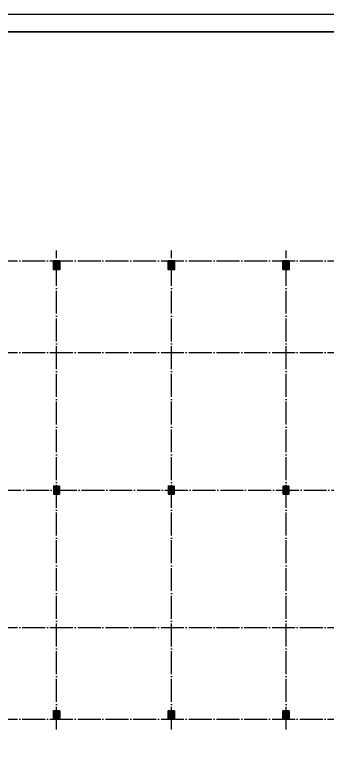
# Model space of a CAD drawing. Extents: x -695511 to 885008, y -751583 to -95266.
# Drawn here: x -210886 to -183626, y -528360 to -464582 of the extents above; entities that cross this region are included whole.
import ezdxf

# ---------------------------------------------------------------- set-up
doc = ezdxf.new("R2010")
doc.units = 0
doc.header["$LTSCALE"] = 1000
doc.header["$MEASUREMENT"] = 0
doc.linetypes.add('DOTE', pattern=[2.42, 2, -0.2, 0.02, -0.2])
for name, color, linetype in [('DOTE', 1, 'Continuous'), ('PUB_TITLE', 4, 'Continuous'), ('填充', 8, 'Continuous')]:
    doc.layers.add(name, color=color, linetype=linetype)
doc.layers.add('砼柱', color=2, linetype='Continuous', lineweight=35)

# ---------------------------------------------------------------- blocks, each defined once
blk = doc.blocks.new('zw')
at = {"layer": 'DOTE', "linetype": 'DOTE'}
for p, q in [((-160373, -1049032), (-160373, -1007232)), ((-150373, -1049032), (-150373, -1007232)), ((-140373, -1049032), (-140373, -1007232)), ((-187573, -1008132), (-73373, -1008132)), ((-187573, -1016132), (-73373, -1016132)), ((-172717, -1028132), (-73373, -1028132)), ((-187573, -1040132), (-73373, -1040132)), ((-187573, -1048132), (-73373, -1048132))]:
    blk.add_line(p, q, dxfattribs=at)
blk = doc.blocks.new('3fcol')
at = {"layer": '填充'}
h = blk.add_hatch(color=256, dxfattribs=at)
h.dxf.hatch_style = 1
h.paths.add_polyline_path([(210760, -674397), (210210, -674397), (210210, -675147), (210760, -675147)])
h = blk.add_hatch(color=256, dxfattribs=at)
h.dxf.hatch_style = 1
h.paths.add_polyline_path([(220760, -674397), (220210, -674397), (220210, -675147), (220760, -675147)])
h = blk.add_hatch(color=256, dxfattribs=at)
h.dxf.hatch_style = 1
h.paths.add_polyline_path([(230760, -674397), (230210, -674397), (230210, -675147), (230760, -675147)])
h = blk.add_hatch(color=256, dxfattribs=at)
h.dxf.hatch_style = 1
h.paths.add_polyline_path([(210735, -694047), (210235, -694047), (210235, -694747), (210735, -694747)])
h = blk.add_hatch(color=256, dxfattribs=at)
h.dxf.hatch_style = 1
h.paths.add_polyline_path([(220735, -694047), (220235, -694047), (220235, -694747), (220735, -694747)])
h = blk.add_hatch(color=256, dxfattribs=at)
h.dxf.hatch_style = 1
h.paths.add_polyline_path([(230735, -694047), (230235, -694047), (230235, -694747), (230735, -694747)])
h = blk.add_hatch(color=256, dxfattribs=at)
h.dxf.hatch_style = 1
h.paths.add_polyline_path([(210760, -713647), (210210, -713647), (210210, -714397), (210760, -714397)])
h = blk.add_hatch(color=256, dxfattribs=at)
h.dxf.hatch_style = 1
h.paths.add_polyline_path([(220760, -713647), (220210, -713647), (220210, -714397), (220760, -714397)])
h = blk.add_hatch(color=256, dxfattribs=at)
h.dxf.hatch_style = 1
h.paths.add_polyline_path([(230760, -713647), (230210, -713647), (230210, -714397), (230760, -714397)])
at = {"layer": '砼柱', "lineweight": 35}
for points in [[(210760, -674397), (210210, -674397), (210210, -675147), (210760, -675147)], [(220760, -674397), (220210, -674397), (220210, -675147), (220760, -675147)], [(230760, -674397), (230210, -674397), (230210, -675147), (230760, -675147)], [(210735, -694047), (210235, -694047), (210235, -694747), (210735, -694747)], [(220735, -694047), (220235, -694047), (220235, -694747), (220735, -694747)], [(230735, -694047), (230235, -694047), (230235, -694747), (230735, -694747)], [(210760, -713647), (210210, -713647), (210210, -714397), (210760, -714397)], [(220760, -713647), (220210, -713647), (220210, -714397), (220760, -714397)], [(230760, -713647), (230210, -713647), (230210, -714397), (230760, -714397)]]:
    blk.add_lwpolyline(points, close=True, dxfattribs=at)

msp = doc.modelspace()

# ---------------------------------------------------------------- linework, layer by layer
at = {"layer": 'PUB_TITLE'}
msp.add_lwpolyline([(-251683.5, -553682.5), (-94033.5, -553682.5), (-94033.5, -464582.5), (-251683.5, -464582.5)], close=True, dxfattribs=at)
at = {"layer": 'PUB_TITLE', "const_width": 150}
msp.add_lwpolyline([(-247933.5, -552182.5), (-95533.5, -552182.5), (-95533.5, -466082.5), (-247933.5, -466082.5)], close=True, dxfattribs=at)

# ---------------------------------------------------------------- block references
for name, p in [('zw', (-46852.9, 522050.2)), ('3fcol', (-417711.1, 188315.2))]:
    msp.add_blockref(name, p)

doc.saveas('drawing.dxf')
